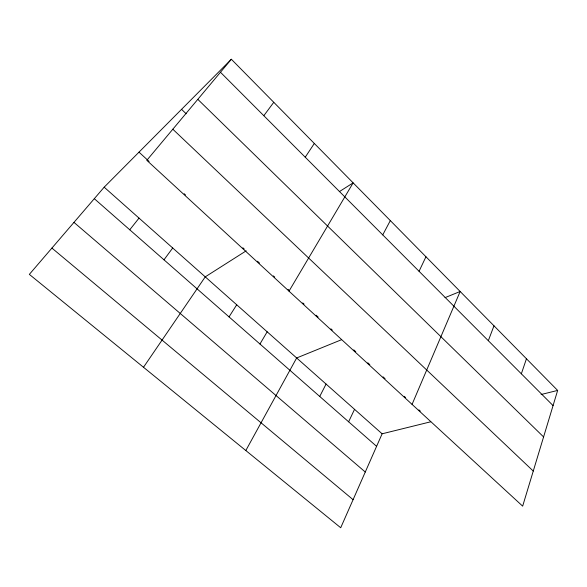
<?xml version="1.0" encoding="UTF-8"?>
<svg xmlns="http://www.w3.org/2000/svg" width="587" height="587" viewBox="0 0 587 587"><rect width="100%" height="100%" fill="white"/><g stroke="black" fill="none" stroke-linecap="round" stroke-linejoin="round"><path stroke-width="0.88" d="M557.65 390.428L522.657 506.141L146.809 160.324L231.344 59.25L557.65 390.428L541.104 394.515M521.344 373.809L526.451 358.76M488.318 340.702L493.983 325.807M412.067 404.384L460.164 291.482L445.034 297.638M430.763 421.782L382.122 433.8L340.709 527.75L29.35 274.378L104.178 187.18L231.344 59.25M348.627 421.796L354.541 409.33M419.059 271.289L425.957 256.768M319.739 396.46L326.064 384.059M382.739 234.888L390.318 220.595M245.821 450.53L296.655 357.967L341.524 339.719M289.002 291.159L353.139 182.865L339.308 191.655M259.96 344.019L267.173 331.809M229.04 316.885L236.715 304.785M305.225 157.206L314.324 143.47M143.499 367.264L205.245 276.859L246.195 250.832M163.993 259.821L172.703 247.985M263.82 115.698L273.769 102.307M129.756 229.788L139.031 218.107M51.913 248.081L353.088 499.676M73.969 222.385L365.275 472.021M94.302 198.685L376.597 446.34M104.178 187.18L382.122 433.8M139.002 152.15L149.113 161.454M184.157 193.717L185.499 194.957M242.886 247.787L244.207 249.005M257.48 261.222L259.476 263.057M273.417 275.897L274.745 277.115M288.07 289.384L289.406 290.609M302.753 302.899L304.088 304.132M316.144 315.226L318.161 317.083M330.936 328.852L332.286 330.085M353.756 349.852L355.759 351.701M367.807 362.795L369.817 364.644M383.076 376.847L385.057 378.674M404.245 396.335L405.58 397.56M418.949 409.873L420.285 411.105M172.82 129.221L533.26 471.06M181.559 109.336L186.189 113.783M197.812 99.35L543.584 436.933M220.47 72.252L553.064 405.595"/></g></svg>
